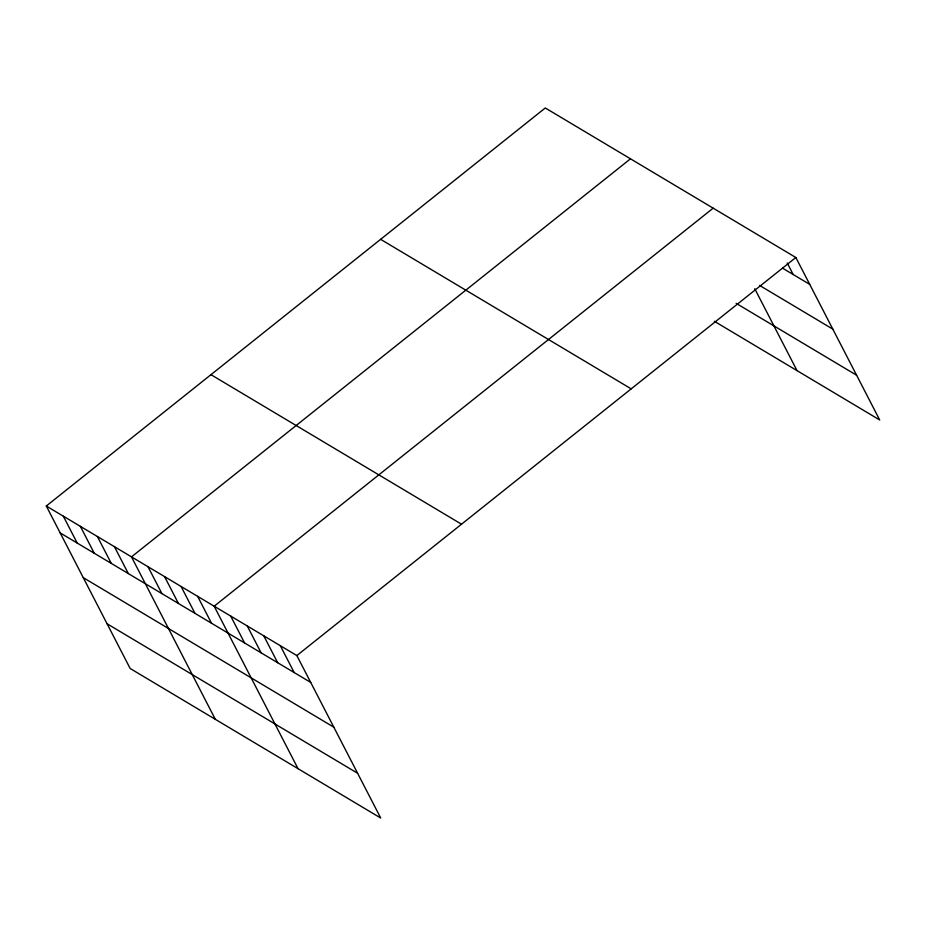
<?xml version="1.0" encoding="UTF-8"?>
<svg xmlns="http://www.w3.org/2000/svg" width="926" height="926" viewBox="0 0 926 926"><rect width="100%" height="100%" fill="white"/><g stroke="black" fill="none" stroke-linecap="round" stroke-linejoin="round"><path stroke-width="1.39" d="M46.3 506.024L296.852 655.562L380.713 818.028L130.149 668.491L46.3 506.024L545.287 107.972L795.851 257.509L879.7 419.976L714.328 321.276M630.479 158.809L131.492 556.873L215.341 719.34M713.159 208.165L214.172 606.217L298.033 768.684M296.852 655.562L795.851 257.509M782.551 268.17L809.718 284.386M759.575 285.416L832.81 329.124M736.124 303.323L856.608 375.227M380.621 239.325L631.185 388.862M210.966 374.671L461.518 524.209M60.167 532.901L310.731 682.439M83.271 577.65L333.823 727.188M107.057 623.754L357.621 773.279M787.239 262.996L793.177 274.513M754.759 288.75L797.02 370.62M280.323 645.7L294.19 672.565M263.783 635.826L277.661 662.703M247.242 625.953L261.12 652.83M230.713 616.091L244.58 642.968M197.632 596.344L211.51 623.221M181.102 586.482L194.969 613.359M164.562 576.609L178.44 603.486M148.021 566.735L161.9 593.612M114.454 546.699L128.32 573.576M97.415 536.536L111.282 563.413M80.377 526.362L94.244 553.239M63.338 516.199L77.205 543.076"/></g></svg>
